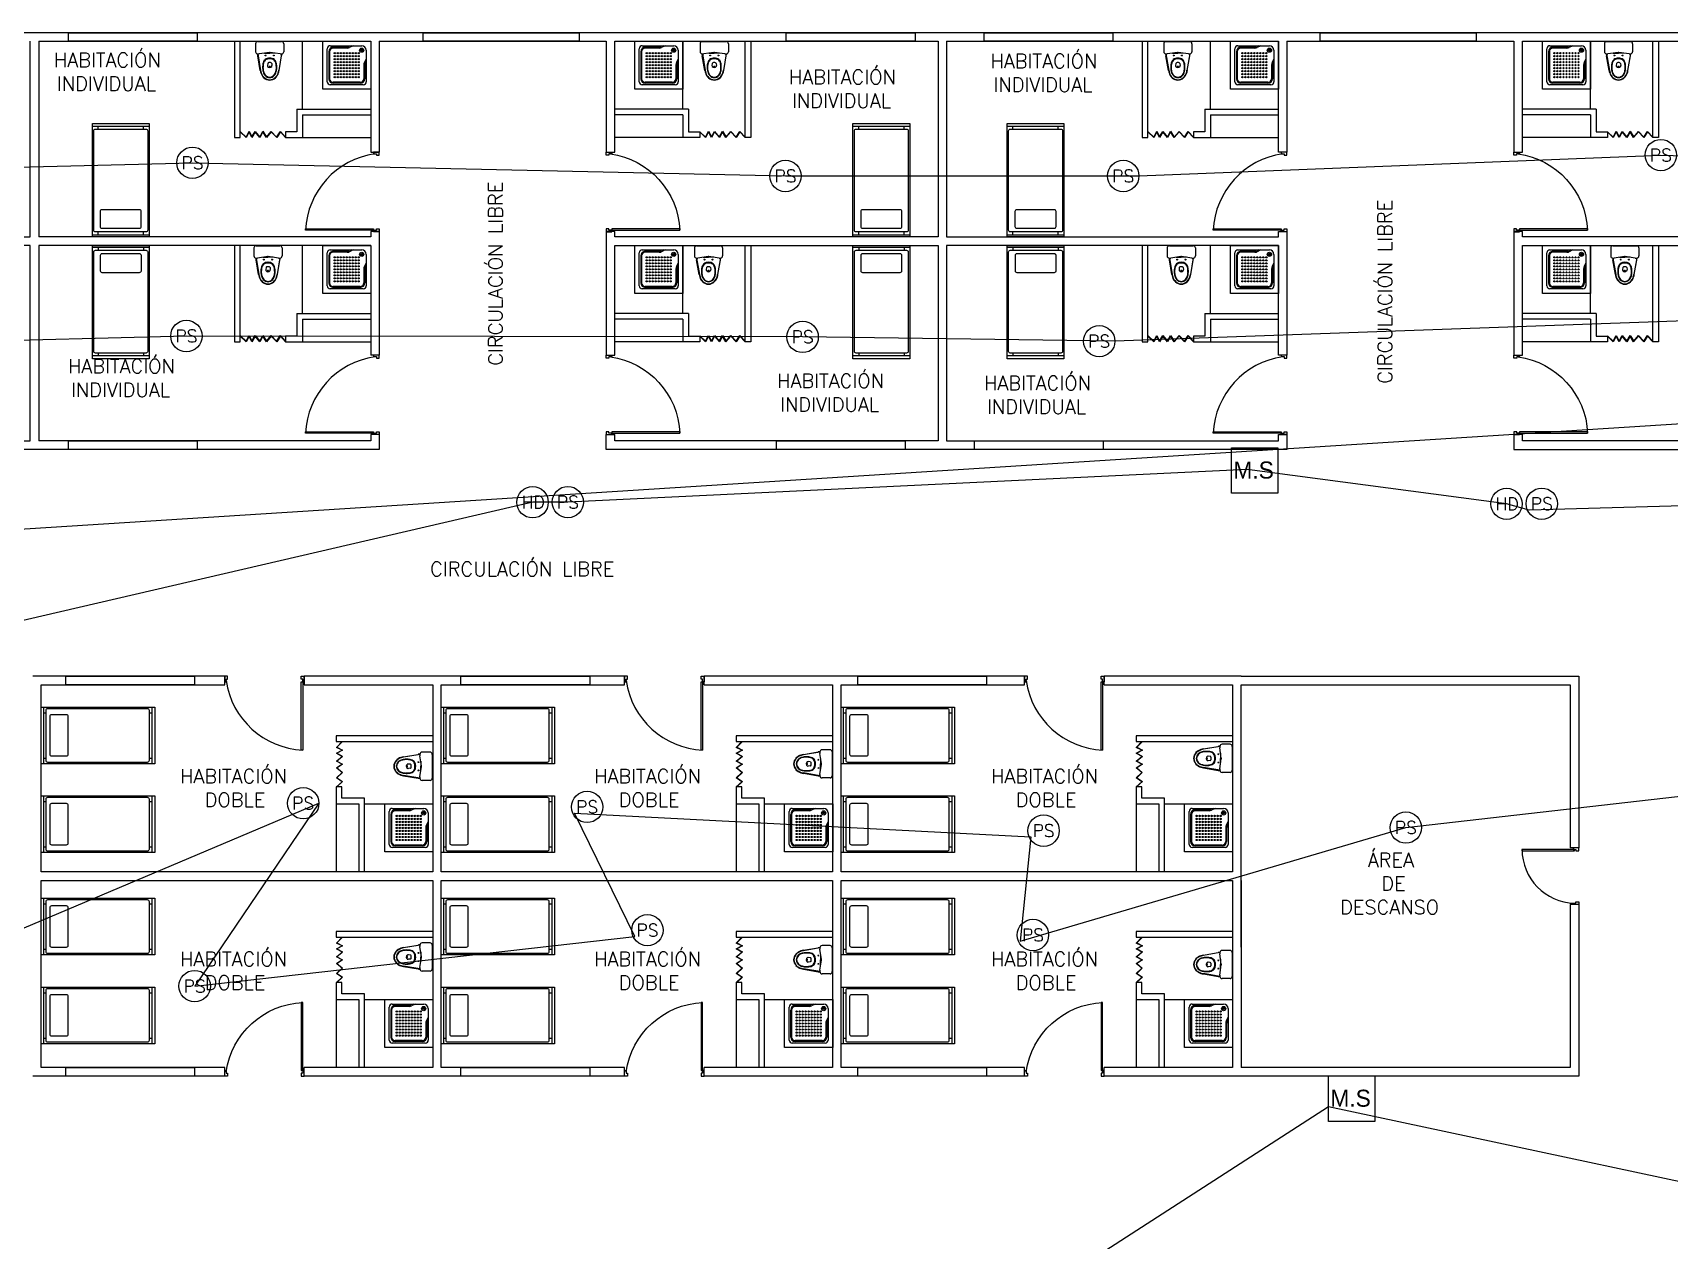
# Model space of a CAD drawing. Header units: metres. Extents: x -24 to 527, y -154 to 95.
# Drawn here: x 5.7 to 34.55, y -72.44 to -51.15 of the extents above; entities that cross this region are included whole.
import ezdxf
from ezdxf.enums import TextEntityAlignment as Align

# ---------------------------------------------------------------- set-up
doc = ezdxf.new("R2010")
doc.units = ezdxf.units.M
doc.header["$MEASUREMENT"] = 0
for name, color, linetype in [('AN-TEXTO', 3, 'Continuous'), ('AR-MOBILIRIO', 1, 'Continuous'), ('AR-MUROS', 6, 'Continuous'), ('AR-PUERTAS', 2, 'Continuous'), ('AR-VENTANAS', 2, 'Continuous'), ('S.H.', 2, 'Continuous')]:
    doc.layers.add(name, color=color, linetype=linetype)
doc.layers.add('EQUIPO', color=1, linetype='Continuous', lineweight=0)
doc.styles.add('ELEC', font='comic.ttf', dxfattribs={"height": 50})
doc.styles.add('REGULAR-2.5', font='romans.shx', dxfattribs={"height": 2.5})
doc.styles.add('ROMANS', font='romans.shx', dxfattribs={"width": 0.75})

# ---------------------------------------------------------------- blocks, each defined once
blk = doc.blocks.new('AR-PUERTA 2')
at = {"layer": 'AR-PUERTAS', "linetype": 'Continuous'}
for points in [[(-1.354, -0.058), (-1.354, -0.008), (-1.329, -0.008), (-1.329, 0.042), (-1.379, 0.042), (-1.379, -0.058)], [(-0.029, -0.008), (-0.029, 0.042), (0.021, 0.042), (0.021, -0.058), (-0.004, -0.058), (-0.004, -0.008)], [(-0.004, -0.058), (-0.004, -1.258), (-0.029, -1.258), (-0.029, -0.058)]]:
    blk.add_lwpolyline(points, close=True, dxfattribs=at)
blk.add_arc((0.061, 0.169), 1.428, 188.1236, 267.3924, dxfattribs=at)
blk = doc.blocks.new('31643339')
at = {"layer": 'AR-MOBILIRIO'}
for p, q in [((0.038, 0.5), (0.038, -0.5)), ((0.038, 0.4), (0.087, 0.4)), ((1.9, 0.4), (1.95, 0.4)), ((1.95, 0.5), (1.95, -0.5)), ((0.038, -0.4), (0.087, -0.4)), ((1.9, -0.4), (1.95, -0.4))]:
    blk.add_line(p, q, dxfattribs=at)
blk.add_lwpolyline([(0, -0.5), (0, 0.5), (2, 0.5), (2, -0.5)], close=True, dxfattribs=at)
for points in [[(1.87, 0.475, -0.414214), (1.9, 0.445), (1.9, -0.445, -0.414214), (1.87, -0.475), (0.117, -0.475, -0.414214), (0.087, -0.445), (0.087, 0.445, -0.414214), (0.117, 0.475)], [(0.15, -0.332, 0.414214), (0.18, -0.362), (0.447, -0.362, 0.414214), (0.477, -0.332), (0.477, 0.333, 0.414214), (0.447, 0.363), (0.18, 0.363, 0.414214), (0.15, 0.333)]]:
    blk.add_lwpolyline(points, format="xyb", close=True, dxfattribs=at)
blk = doc.blocks.new('AR-PUERTA 1')
at = {"layer": 'AR-PUERTAS', "linetype": 'Continuous'}
for points in [[(0.954, 0.033), (0.954, 0.958), (0.929, 0.958), (0.929, 0.033)], [(0.004, 0.058), (0.004, 0.008), (0.029, 0.008), (0.029, -0.042), (-0.021, -0.042), (-0.021, 0.058)], [(0.929, 0.008), (0.929, -0.042), (0.979, -0.042), (0.979, 0.058), (0.954, 0.058), (0.954, 0.008)]]:
    blk.add_lwpolyline(points, close=True, dxfattribs=at)
blk.add_arc((0.954, 0.008), 0.949, 89.9989, 178.4932, dxfattribs=at)
blk = doc.blocks.new('AR-PUERTA ACORDION')
at = {"layer": 'AR-PUERTAS'}
blk.add_lwpolyline([(-0.386, 0.049), (-0.288, -0.046), (-0.235, 0.057), (-0.185, -0.044), (-0.129, 0.054), (-0.046, -0.045), (0.01, 0.056), (0.073, -0.046), (0.158, 0.053), (0.252, -0.046), (0.317, 0.054), (0.41, -0.047), (0.41, -0.054), (0.318, 0.046), (0.253, -0.054), (0.158, 0.046), (0.072, -0.054), (0.01, 0.046), (-0.045, -0.054), (-0.128, 0.046), (-0.185, -0.054), (-0.235, 0.046), (-0.287, -0.054), (-0.39, 0.046)], close=True, dxfattribs=at)
blk = doc.blocks.new('A$C05366594')
at = {"layer": 'AR-MOBILIRIO', "linetype": 'Continuous'}
for p, q in [((0, 0), (0, 0.72)), ((0, 0.72), (0.72, 0.72)), ((0.068, 0.113), (0.068, 0.608)), ((0.09, 0.563), (0.09, 0.158)), ((0.113, 0.653), (0.585, 0.653)), ((0.367, 0.63), (0.158, 0.63)), ((0.428, 0.653), (0.397, 0.637)), ((0.653, 0.585), (0.653, 0.113)), ((0.72, 0.72), (0.72, 0)), ((0.63, 0.367), (0.63, 0.158)), ((0.653, 0.428), (0.637, 0.397)), ((0.72, 0), (0, 0)), ((0.608, 0.068), (0.113, 0.068)), ((0.563, 0.09), (0.158, 0.09))]:
    blk.add_line(p, q, dxfattribs=at)
at = {"layer": 'AR-MOBILIRIO', "color": 250}
for p, q in [((0.104, 0.563), (0.104, 0.158)), ((0.367, 0.617), (0.158, 0.617)), ((0.458, 0.653), (0.403, 0.625)), ((0.617, 0.367), (0.617, 0.158)), ((0.653, 0.458), (0.625, 0.403)), ((0.563, 0.104), (0.158, 0.104))]:
    blk.add_line(p, q, dxfattribs=at)
at = {"layer": 'AR-MOBILIRIO', "linetype": 'Continuous'}
for centre, major_axis, start_param, end_param in [((0.113, 0.608), (0.0318, 0.0318), 0.785398, 2.356194), ((0.158, 0.563), (0.0477, 0.0477), 0.785398, 2.356194), ((0.367, 0.698), (0.0477, 0.0477), 3.926991, 4.390638), ((0.585, 0.585), (0.0477, 0.0477), 5.497787, 7.068583), ((0.698, 0.367), (-0.0477, 0.0477), 0.321751, 0.785398), ((0.113, 0.113), (-0.0318, 0.0318), 0.785398, 2.356194), ((0.158, 0.158), (-0.0477, 0.0477), 0.785398, 2.356194), ((0.158, 0.158), (-0.0477, 0.0477), 0.785398, 2.356194), ((0.563, 0.158), (0.0477, 0.0477), 3.926991, 5.497787), ((0.608, 0.113), (-0.0318, 0.0318), 2.356194, 3.926991)]:
    blk.add_ellipse(centre, major_axis=major_axis, ratio=1, start_param=start_param, end_param=end_param, dxfattribs=at)
at = {"layer": 'AR-MOBILIRIO', "color": 250}
for centre, major_axis, start_param, end_param in [((0.158, 0.563), (-0.0382, 0.0382), -0.785398, 0.785398), ((0.18, 0.54), (-0.00636, 0.00636), -0.785398, 5.497787), ((0.18, 0.495), (-0.00636, 0.00636), -0.785398, 5.497787), ((0.225, 0.54), (0.00636, 0.00636), 0.785398, 7.068583), ((0.225, 0.495), (0.00636, 0.00636), 0.785398, 7.068583), ((0.27, 0.54), (0.00636, 0.00636), 0.785398, 7.068583), ((0.27, 0.495), (0.00636, 0.00636), 0.785398, 7.068583), ((0.315, 0.54), (-0.00636, 0.00636), -0.785398, 5.497787), ((0.315, 0.495), (-0.00636, 0.00636), -0.785398, 5.497787), ((0.36, 0.54), (-0.00636, 0.00636), -0.785398, 5.497787), ((0.36, 0.495), (-0.00636, 0.00636), -0.785398, 5.497787), ((0.367, 0.698), (0.0573, 0.0573), 3.926991, 4.390638), ((0.405, 0.54), (-0.00636, 0.00636), -0.785398, 5.497787), ((0.405, 0.495), (-0.00636, 0.00636), -0.785398, 5.497787), ((0.45, 0.54), (0.00636, 0.00636), 0.785398, 7.068583), ((0.45, 0.495), (0.00636, 0.00636), 0.785398, 7.068583), ((0.495, 0.54), (0.00636, 0.00636), 0.785398, 7.068583), ((0.495, 0.495), (0.00636, 0.00636), 0.785398, 7.068583), ((0.54, 0.54), (-0.00636, 0.00636), -0.785398, 5.497787), ((0.54, 0.495), (-0.00636, 0.00636), -0.785398, 5.497787), ((0.585, 0.585), (0.0223, 0.0223), 0.785398, 7.068583), ((0.585, 0.585), (-0.00955, 0.00955), -0.785398, 5.497787), ((0.576, 0.585), (0.00286, 0.00286), 0.785398, 7.068583), ((0.581, 0.592), (0.00286, 0.00286), 0.785398, 7.068583), ((0.581, 0.578), (0.00286, 0.00286), 0.785398, 7.068583), ((0.589, 0.592), (0.00286, 0.00286), 0.785398, 7.068583), ((0.589, 0.578), (0.00286, 0.00286), 0.785398, 7.068583), ((0.594, 0.585), (0.00286, 0.00286), 0.785398, 7.068583), ((0.18, 0.45), (-0.00636, 0.00636), -0.785398, 5.497787), ((0.18, 0.405), (-0.00636, 0.00636), -0.785398, 5.497787), ((0.18, 0.36), (-0.00636, 0.00636), -0.785398, 5.497787), ((0.18, 0.315), (-0.00636, 0.00636), -0.785398, 5.497787), ((0.18, 0.27), (-0.00636, 0.00636), -0.785398, 5.497787), ((0.225, 0.45), (0.00636, 0.00636), 0.785398, 7.068583), ((0.225, 0.405), (0.00636, 0.00636), 0.785398, 7.068583), ((0.225, 0.36), (0.00636, 0.00636), 0.785398, 7.068583), ((0.225, 0.315), (0.00636, 0.00636), 0.785398, 7.068583), ((0.225, 0.27), (0.00636, 0.00636), 0.785398, 7.068583), ((0.27, 0.45), (0.00636, 0.00636), 0.785398, 7.068583), ((0.27, 0.405), (0.00636, 0.00636), 0.785398, 7.068583), ((0.27, 0.36), (0.00636, 0.00636), 0.785398, 7.068583), ((0.27, 0.315), (0.00636, 0.00636), 0.785398, 7.068583), ((0.27, 0.27), (0.00636, 0.00636), 0.785398, 7.068583), ((0.315, 0.45), (-0.00636, 0.00636), -0.785398, 5.497787), ((0.315, 0.36), (-0.00636, 0.00636), -0.785398, 5.497787), ((0.315, 0.315), (-0.00636, 0.00636), -0.785398, 5.497787), ((0.315, 0.27), (-0.00636, 0.00636), -0.785398, 5.497787), ((0.315, 0.405), (-0.00636, 0.00636), -0.785398, 5.497787), ((0.36, 0.45), (-0.00636, 0.00636), -0.785398, 5.497787), ((0.36, 0.405), (-0.00636, 0.00636), -0.785398, 5.497787), ((0.36, 0.36), (-0.00636, 0.00636), -0.785398, 5.497787), ((0.36, 0.315), (-0.00636, 0.00636), -0.785398, 5.497787), ((0.36, 0.27), (-0.00636, 0.00636), -0.785398, 5.497787), ((0.405, 0.45), (-0.00636, 0.00636), -0.785398, 5.497787), ((0.405, 0.405), (-0.00636, 0.00636), -0.785398, 5.497787), ((0.405, 0.36), (-0.00636, 0.00636), -0.785398, 5.497787), ((0.405, 0.315), (-0.00636, 0.00636), -0.785398, 5.497787), ((0.405, 0.27), (-0.00636, 0.00636), -0.785398, 5.497787), ((0.45, 0.45), (0.00636, 0.00636), 0.785398, 7.068583), ((0.45, 0.405), (0.00636, 0.00636), 0.785398, 7.068583), ((0.45, 0.36), (0.00636, 0.00636), 0.785398, 7.068583), ((0.45, 0.315), (0.00636, 0.00636), 0.785398, 7.068583), ((0.45, 0.27), (0.00636, 0.00636), 0.785398, 7.068583), ((0.495, 0.45), (0.00636, 0.00636), 0.785398, 7.068583), ((0.495, 0.405), (0.00636, 0.00636), 0.785398, 7.068583), ((0.495, 0.36), (0.00636, 0.00636), 0.785398, 7.068583), ((0.495, 0.315), (0.00636, 0.00636), 0.785398, 7.068583), ((0.495, 0.27), (0.00636, 0.00636), 0.785398, 7.068583), ((0.54, 0.45), (-0.00636, 0.00636), -0.785398, 5.497787), ((0.54, 0.36), (-0.00636, 0.00636), -0.785398, 5.497787), ((0.54, 0.315), (-0.00636, 0.00636), -0.785398, 5.497787), ((0.54, 0.27), (-0.00636, 0.00636), -0.785398, 5.497787), ((0.54, 0.405), (-0.00636, 0.00636), -0.785398, 5.497787), ((0.698, 0.367), (-0.0573, 0.0573), 0.321751, 0.785398), ((0.158, 0.158), (-0.0382, 0.0382), 0.785398, 2.356194), ((0.158, 0.158), (0.0382, 0.0382), 2.356194, 3.926991), ((0.18, 0.225), (-0.00636, 0.00636), -0.785398, 5.497787), ((0.18, 0.18), (-0.00636, 0.00636), -0.785398, 5.497787), ((0.225, 0.225), (0.00636, 0.00636), 0.785398, 7.068583), ((0.225, 0.18), (0.00636, 0.00636), 0.785398, 7.068583), ((0.27, 0.225), (0.00636, 0.00636), 0.785398, 7.068583), ((0.27, 0.18), (0.00636, 0.00636), 0.785398, 7.068583), ((0.315, 0.225), (-0.00636, 0.00636), -0.785398, 5.497787), ((0.315, 0.18), (-0.00636, 0.00636), -0.785398, 5.497787), ((0.36, 0.225), (-0.00636, 0.00636), -0.785398, 5.497787), ((0.36, 0.18), (-0.00636, 0.00636), -0.785398, 5.497787), ((0.405, 0.225), (-0.00636, 0.00636), -0.785398, 5.497787), ((0.405, 0.18), (-0.00636, 0.00636), -0.785398, 5.497787), ((0.45, 0.225), (0.00636, 0.00636), 0.785398, 7.068583), ((0.45, 0.18), (0.00636, 0.00636), 0.785398, 7.068583), ((0.495, 0.225), (0.00636, 0.00636), 0.785398, 7.068583), ((0.495, 0.18), (0.00636, 0.00636), 0.785398, 7.068583), ((0.54, 0.225), (-0.00636, 0.00636), -0.785398, 5.497787), ((0.54, 0.18), (-0.00636, 0.00636), -0.785398, 5.497787), ((0.563, 0.158), (0.0382, 0.0382), 3.926991, 5.497787)]:
    blk.add_ellipse(centre, major_axis=major_axis, ratio=1, start_param=start_param, end_param=end_param, dxfattribs=at)
blk = doc.blocks.new('1p-toppiece')
at = {"layer": 'AR-MOBILIRIO'}
for p, q in [((-0.532, 0.174), (-0.265, 0.22)), ((-0.232, 0.219), (-0.531, 0.169)), ((-0.485, 0.003), (-0.485, 0.003)), ((-0.485, 0.003), (-0.485, 0.003)), ((-0.485, 0.003), (-0.485, 0.003)), ((-0.485, 0.003), (-0.485, 0.003)), ((-0.485, 0.003), (-0.485, 0.003)), ((-0.485, 0.003), (-0.485, 0.003)), ((-0.485, 0.003), (-0.485, 0.003)), ((-0.485, 0.003), (-0.485, 0.003)), ((-0.406, 0.039), (-0.443, 0.044)), ((-0.232, 0.22), (-0.232, 0.195)), ((-0.205, 0.008), (-0.232, 0.195)), ((-0.218, 0.098), (-0.218, 0.003)), ((-0.218, -0.093), (-0.218, 0.003)), ((-0.047, 0.26), (-0.192, 0.26)), ((-0.007, 0.22), (-0.007, -0.214)), ((-0.532, -0.169), (-0.265, -0.215)), ((-0.232, -0.214), (-0.531, -0.163)), ((-0.406, -0.034), (-0.443, -0.039)), ((-0.232, -0.189), (-0.205, -0.003)), ((-0.232, -0.189), (-0.232, -0.214)), ((-0.047, -0.254), (-0.192, -0.254))]:
    blk.add_line(p, q, dxfattribs=at)
blk.add_lwpolyline([(-0.467, -0.009, 0.139005), (-0.464, -0.009, 0.107089), (-0.461, -0.006, 0.080212), (-0.46, -0.002, 0.06796), (-0.459, 0.003, 0.06796), (-0.46, 0.007, 0.080212), (-0.461, 0.011, 0.107089), (-0.464, 0.014, 0.139005), (-0.467, 0.015, 0.139005), (-0.47, 0.014, 0.107089), (-0.473, 0.011, 0.080212), (-0.474, 0.007, 0.06796), (-0.475, 0.003, 0.06796), (-0.474, -0.002, 0.080212), (-0.473, -0.006, 0.107089), (-0.47, -0.009, 0.139005)], format="xyb", close=True, dxfattribs=at)
for centre in [(-0.26, 0.078), (-0.26, -0.072)]:
    blk.add_circle(centre, 0.008, dxfattribs=at)
for centre, radius, start, end in [((-0.545, -0.004), 0.165, 137.5273, 177.8064), ((-0.545, 0.009), 0.165, 182.1936, 222.4727), ((-0.545, -0.004), 0.159, 137.1746, 177.7477), ((-0.545, 0.009), 0.159, 182.2523, 222.8254), ((-0.518, -0.034), 0.206, 106.927, 136.493), ((-0.541, -0.003), 0.122, 134.1142, 177.24), ((-0.541, 0.008), 0.122, 182.76, 225.8858), ((-0.518, -0.034), 0.2, 106.5054, 136.1127), ((-0.541, -0.003), 0.115, 133.4423, 177.1285), ((-0.541, 0.008), 0.115, 182.8715, 226.5577), ((-0.519, -0.031), 0.157, 102.7254, 132.8308), ((-0.52, -0.03), 0.15, 101.8667, 132.1155), ((-0.482, -0.117), 0.296, 99.7929, 108.8085), ((-0.482, -0.12), 0.292, 99.5848, 108.4322), ((-0.482, -0.148), 0.279, 90.6669, 104.9929), ((-0.482, -0.156), 0.281, 90.6819, 104.1933), ((-0.474, -0.297), 0.428, 81.7587, 91.4179), ((-0.488, -0.362), 0.487, 81.705, 89.6761), ((-0.434, 0.003), 0.0456, 126.1832, 180), ((-0.434, 0.003), 0.0456, 180, 233.8168), ((-0.447, 0.019), 0.025, 82.2348, 126.1832), ((-0.434, -0.002), 0.123, 44.007, 82.2929), ((-0.431, -0.004), 0.132, 44.3018, 82.295), ((-0.408, 0.024), 0.015, 13.7696, 82.2348), ((-0.495, 0.003), 0.105, 0, 13.7696), ((-0.495, 0.003), 0.105, 346.2304, 0), ((-0.46, 0.006), 0.138, 358.6352, 34.0042), ((-0.46, -0.001), 0.138, 325.9958, 1.3648), ((-0.441, 0.008), 0.132, 357.4666, 37.446), ((-0.441, -0.003), 0.132, 322.554, 2.5334), ((-0.24, 0.073), 0.15, 87.0389, 99.7929), ((-0.192, 0.22), 0.04, 90, 180), ((-0.244, 0.003), 0.04, 351.6776, 8.3142), ((-0.047, 0.22), 0.04, 0, 90), ((-0.518, 0.039), 0.206, 223.507, 253.073), ((-0.518, 0.039), 0.2, 223.8873, 253.4946), ((-0.519, 0.036), 0.157, 227.1692, 257.2746), ((-0.52, 0.036), 0.15, 227.8845, 258.1333), ((-0.482, 0.122), 0.296, 251.1915, 260.2071), ((-0.482, 0.125), 0.292, 251.5678, 260.4152), ((-0.482, 0.153), 0.279, 255.0071, 269.3331), ((-0.482, 0.161), 0.281, 255.8067, 269.3181), ((-0.488, 0.368), 0.487, 270.3239, 278.295), ((-0.474, 0.302), 0.428, 268.5821, 278.2413), ((-0.447, -0.014), 0.025, 233.8168, 277.7652), ((-0.434, 0.007), 0.123, 277.7071, 315.993), ((-0.431, 0.009), 0.132, 277.705, 315.6982), ((-0.408, -0.019), 0.015, 277.7652, 346.2304), ((-0.24, -0.067), 0.15, 260.2071, 272.966), ((-0.192, -0.214), 0.04, 180, 270), ((-0.047, -0.214), 0.04, 270, 360)]:
    blk.add_arc(centre, radius, start, end, dxfattribs=at)
blk = doc.blocks.new('PS SENSOR')
at = {"ltscale": 8}
blk.add_circle((0, 0), 20.4, dxfattribs=at)
at = {"ltscale": 8, "style": 'ROMANS'}
blk.add_text('PS', height=16.34, dxfattribs=at).set_placement((0, 0), align=Align.MIDDLE)
blk = doc.blocks.new('HD SENSOR')
at = {"ltscale": 8}
blk.add_circle((-0.7, 0), 20.7, dxfattribs=at)
at = {"ltscale": 8, "style": 'ROMANS'}
blk.add_text('HD', height=16.59, dxfattribs=at).set_placement((0, 0), align=Align.MIDDLE)
blk = doc.blocks.new('MANUAL CALL POINT')
at = {"ltscale": 8}
for p, q in [((0, 18.71), (19.12, 18.71)), ((0, 0), (0, 18.71)), ((19.12, 18.71), (19.12, 0)), ((19.12, 0), (0, 0))]:
    blk.add_line(p, q, dxfattribs=at)
at = {"ltscale": 8, "style": 'ELEC'}
blk.add_text('M.S', height=7, dxfattribs=at).set_placement((0.8, 6.05))

msp = doc.modelspace()

# ---------------------------------------------------------------- linework, layer by layer
at = {"layer": 'AR-MUROS'}
for p, q in [((10.358, -52.495), (11.658, -52.495)), ((17.258, -52.495), (15.958, -52.495)), ((26.358, -52.495), (27.658, -52.495)), ((33.258, -52.495), (31.958, -52.495)), ((10.458, -52.595), (11.658, -52.595)), ((17.158, -52.595), (15.958, -52.595)), ((26.458, -52.595), (27.658, -52.595)), ((33.158, -52.595), (31.958, -52.595)), ((10.358, -52.895), (10.158, -52.895)), ((10.158, -52.895), (10.158, -52.995)), ((10.158, -52.995), (10.458, -52.995)), ((10.458, -52.995), (11.658, -52.995)), ((17.158, -52.995), (15.958, -52.995)), ((17.458, -52.995), (17.158, -52.995)), ((17.258, -52.895), (17.458, -52.895)), ((17.458, -52.895), (17.458, -52.995)), ((26.358, -52.895), (26.158, -52.895)), ((26.158, -52.895), (26.158, -52.995)), ((26.158, -52.995), (26.458, -52.995)), ((26.458, -52.995), (27.658, -52.995)), ((33.158, -52.995), (31.958, -52.995)), ((33.458, -52.995), (33.158, -52.995)), ((33.258, -52.895), (33.458, -52.895)), ((33.458, -52.895), (33.458, -52.995)), ((11.658, -53.253), (11.808, -53.253)), ((11.808, -54.653), (11.658, -54.653)), ((10.358, -56.095), (11.658, -56.095)), ((10.458, -56.195), (11.658, -56.195)), ((17.258, -56.095), (15.958, -56.095)), ((17.158, -56.195), (15.958, -56.195)), ((26.358, -56.095), (27.658, -56.095)), ((26.458, -56.195), (27.658, -56.195)), ((33.258, -56.095), (31.958, -56.095)), ((33.158, -56.195), (31.958, -56.195)), ((10.358, -56.495), (10.158, -56.495)), ((10.158, -56.495), (10.158, -56.595)), ((17.258, -56.495), (17.458, -56.495)), ((17.458, -56.495), (17.458, -56.595)), ((26.358, -56.495), (26.158, -56.495)), ((26.158, -56.495), (26.158, -56.595)), ((33.258, -56.495), (33.458, -56.495)), ((33.458, -56.495), (33.458, -56.595)), ((10.158, -56.595), (10.458, -56.595)), ((10.458, -56.595), (11.658, -56.595)), ((17.158, -56.595), (15.958, -56.595)), ((17.458, -56.595), (17.158, -56.595)), ((26.158, -56.595), (26.458, -56.595)), ((26.458, -56.595), (27.658, -56.595)), ((33.158, -56.595), (31.958, -56.595)), ((33.458, -56.595), (33.158, -56.595)), ((11.808, -56.833), (11.658, -56.833)), ((11.808, -58.233), (11.658, -58.233)), ((9.084, -62.645), (9.084, -62.495)), ((10.484, -62.645), (10.484, -62.495)), ((16.134, -62.645), (16.134, -62.495)), ((17.534, -62.645), (17.534, -62.495)), ((23.184, -62.645), (23.184, -62.495)), ((24.584, -62.645), (24.584, -62.495)), ((11.051, -64.745), (11.051, -65.945)), ((18.101, -64.745), (18.101, -65.945)), ((25.151, -64.745), (25.151, -65.945)), ((11.051, -68.195), (11.051, -69.395)), ((18.101, -68.195), (18.101, -69.395)), ((25.151, -68.195), (25.151, -69.395)), ((9.084, -69.545), (9.084, -69.395)), ((10.484, -69.545), (10.484, -69.395)), ((16.134, -69.545), (16.134, -69.395)), ((17.534, -69.545), (17.534, -69.395)), ((23.184, -69.545), (23.184, -69.395)), ((24.584, -69.545), (24.584, -69.395))]:
    msp.add_line(p, q, dxfattribs=at)
for points in [[(83.598, -90.776), (83.598, -51.145), (-10.342, -51.145), (-10.342, -55.456)], [(5.808, -58.495), (-0.192, -58.495), (-0.192, -58.233), (-0.042, -58.233), (-0.042, -58.345), (5.658, -58.345), (5.658, -54.895), (-0.042, -54.895), (-0.042, -56.833), (-0.192, -56.833), (-0.192, -54.895), (-0.192, -54.653), (-0.042, -54.653), (-0.042, -54.745), (5.658, -54.745), (5.658, -51.295)], [(5.808, -51.295), (11.658, -51.295)], [(5.808, -51.295), (11.658, -51.295)], [(5.808, -51.295), (5.808, -54.745)], [(9.258, -51.295), (9.258, -52.995), (9.358, -52.995), (9.358, -51.295)], [(10.458, -52.495), (10.458, -51.295)], [(11.658, -51.295), (11.658, -53.253)], [(11.808, -51.295), (15.808, -51.295)], [(11.808, -51.295), (15.808, -51.295)], [(11.808, -51.295), (11.808, -53.253)], [(21.808, -51.295), (21.808, -54.745), (27.658, -54.745), (27.658, -54.653), (27.808, -54.653), (27.808, -54.895), (27.808, -56.833), (27.658, -56.833), (27.658, -54.895), (21.808, -54.895), (21.808, -58.345), (27.658, -58.345), (27.658, -58.233), (27.808, -58.233), (27.808, -58.495), (21.808, -58.495), (15.808, -58.495), (15.808, -58.233), (15.958, -58.233)], [(21.658, -51.295), (21.658, -54.745), (15.958, -54.745), (15.958, -54.653), (15.808, -54.653), (15.808, -56.833), (15.958, -56.833), (15.958, -54.895), (21.658, -54.895), (21.658, -58.345), (15.958, -58.345), (15.958, -58.233)], [(15.808, -51.295), (15.808, -53.253), (15.958, -53.253), (15.958, -51.295)], [(15.958, -51.295), (21.658, -51.295)], [(15.958, -51.295), (21.658, -51.295)], [(17.158, -52.495), (17.158, -51.295)], [(18.358, -51.295), (18.358, -52.995), (18.258, -52.995), (18.258, -51.295)], [(21.808, -51.295), (27.658, -51.295)], [(21.808, -51.295), (27.658, -51.295)], [(25.258, -51.295), (25.258, -52.995), (25.358, -52.995), (25.358, -51.295)], [(26.458, -52.495), (26.458, -51.295)], [(27.808, -51.295), (27.808, -53.253), (27.658, -53.253), (27.658, -51.295)], [(27.808, -51.295), (31.808, -51.295)], [(27.808, -51.295), (31.808, -51.295)], [(31.808, -51.295), (31.808, -53.253), (31.958, -53.253), (31.958, -51.295)], [(31.958, -51.295), (37.658, -51.295)], [(31.958, -51.295), (37.658, -51.295)], [(33.158, -52.495), (33.158, -51.295)], [(34.358, -51.295), (34.358, -52.995), (34.258, -52.995), (34.258, -51.295)], [(10.358, -52.495), (10.358, -52.895)], [(17.258, -52.495), (17.258, -52.895)], [(26.358, -52.495), (26.358, -52.895)], [(33.258, -52.495), (33.258, -52.895)], [(10.458, -52.595), (10.458, -52.995)], [(17.158, -52.595), (17.158, -52.995)], [(26.458, -52.595), (26.458, -52.995)], [(33.158, -52.595), (33.158, -52.995)], [(11.658, -54.653), (11.658, -54.745), (5.808, -54.745)], [(11.808, -54.653), (11.808, -54.895)], [(37.658, -54.745), (31.958, -54.745), (31.958, -54.653), (31.808, -54.653), (31.808, -56.833), (31.958, -56.833), (31.958, -54.895), (37.658, -54.895)], [(5.808, -54.895), (5.808, -58.345)], [(11.658, -54.895), (5.808, -54.895)], [(9.258, -54.895), (9.258, -56.595), (9.358, -56.595), (9.358, -54.895)], [(10.458, -56.095), (10.458, -54.895)], [(11.658, -54.895), (11.658, -56.833)], [(11.808, -54.895), (11.808, -56.833)], [(17.158, -56.095), (17.158, -54.895)], [(18.358, -54.895), (18.358, -56.595), (18.258, -56.595), (18.258, -54.895)], [(25.258, -54.895), (25.258, -56.595), (25.358, -56.595), (25.358, -54.895)], [(26.458, -56.095), (26.458, -54.895)], [(33.158, -56.095), (33.158, -54.895)], [(34.358, -54.895), (34.358, -56.595), (34.258, -56.595), (34.258, -54.895)], [(10.358, -56.095), (10.358, -56.495)], [(10.458, -56.195), (10.458, -56.595)], [(17.158, -56.195), (17.158, -56.595)], [(17.258, -56.095), (17.258, -56.495)], [(26.358, -56.095), (26.358, -56.495)], [(26.458, -56.195), (26.458, -56.595)], [(33.158, -56.195), (33.158, -56.595)], [(33.258, -56.095), (33.258, -56.495)], [(11.658, -58.233), (11.658, -58.345), (5.808, -58.345)], [(11.808, -58.233), (11.808, -58.495), (5.808, -58.495)], [(37.658, -58.345), (31.958, -58.345), (31.958, -58.233), (31.808, -58.233), (31.808, -58.495), (37.808, -58.495)], [(16.134, -62.495), (10.484, -62.495), (10.484, -62.645), (12.75, -62.645), (12.75, -65.945), (5.85, -65.945), (5.85, -62.645), (9.084, -62.645), (9.084, -62.495), (5.7, -62.495)], [(23.184, -62.495), (17.534, -62.495)], [(27, -62.495), (24.584, -62.495)], [(27, -62.495), (32.951, -62.495), (32.951, -65.52)], [(17.534, -62.645), (19.8, -62.645), (19.8, -65.945), (12.9, -65.945), (12.9, -62.645), (16.134, -62.645)], [(24.584, -62.645), (26.85, -62.645), (26.85, -65.945), (19.95, -65.945), (19.95, -62.645), (23.184, -62.645)], [(27, -67.269), (27, -62.645)], [(27, -62.645), (32.801, -62.645), (32.801, -65.52)], [(12.75, -63.545), (11.051, -63.545), (11.051, -63.645), (12.75, -63.645)], [(19.8, -63.545), (18.101, -63.545), (18.101, -63.645), (19.8, -63.645)], [(26.85, -63.545), (25.151, -63.545), (25.151, -63.645), (26.85, -63.645)], [(11.55, -65.945), (11.55, -64.645), (11.151, -64.645), (11.151, -64.445), (11.051, -64.445), (11.051, -64.745), (11.45, -64.745), (11.45, -65.945)], [(18.6, -65.945), (18.6, -64.645), (18.201, -64.645), (18.201, -64.445), (18.101, -64.445), (18.101, -64.745), (18.5, -64.745), (18.5, -65.945)], [(25.65, -65.945), (25.65, -64.645), (25.251, -64.645), (25.251, -64.445), (25.151, -64.445), (25.151, -64.745), (25.55, -64.745), (25.55, -65.945)], [(11.55, -64.745), (12.75, -64.745)], [(18.6, -64.745), (19.8, -64.745)], [(25.65, -64.745), (26.85, -64.745)], [(32.951, -65.52), (32.801, -65.52)], [(9.084, -69.395), (5.85, -69.395), (5.85, -66.095), (12.75, -66.095), (12.75, -69.395), (10.484, -69.395)], [(12.9, -66.095), (12.9, -66.095), (12.9, -66.095)], [(12.9, -66.095), (19.8, -66.095), (19.8, -69.395), (17.534, -69.395)], [(16.134, -69.395), (12.9, -69.395), (12.9, -66.095)], [(19.95, -66.095), (19.95, -66.095), (19.95, -66.095)], [(19.95, -66.095), (26.85, -66.095), (26.85, -69.395), (24.584, -69.395)], [(23.184, -69.395), (19.95, -69.395), (19.95, -66.095)], [(27, -66.095), (27, -69.395)], [(32.951, -66.52), (32.951, -69.545), (27, -69.545)], [(32.801, -66.52), (32.801, -69.395), (27, -69.395)], [(32.951, -66.52), (32.801, -66.52)], [(12.75, -66.995), (11.051, -66.995), (11.051, -67.095), (12.75, -67.095)], [(19.8, -66.995), (18.101, -66.995), (18.101, -67.095), (19.8, -67.095)], [(26.85, -66.995), (25.151, -66.995), (25.151, -67.095), (26.85, -67.095)], [(11.55, -69.395), (11.55, -68.095), (11.151, -68.095), (11.151, -67.895), (11.051, -67.895), (11.051, -68.195), (11.45, -68.195), (11.45, -69.395)], [(18.6, -69.395), (18.6, -68.095), (18.201, -68.095), (18.201, -67.895), (18.101, -67.895), (18.101, -68.195), (18.5, -68.195), (18.5, -69.395)], [(25.65, -69.395), (25.65, -68.095), (25.251, -68.095), (25.251, -67.895), (25.151, -67.895), (25.151, -68.195), (25.55, -68.195), (25.55, -69.395)], [(11.55, -68.195), (12.75, -68.195)], [(18.6, -68.195), (19.8, -68.195)], [(25.65, -68.195), (26.85, -68.195)], [(9.084, -69.545), (5.7, -69.545)], [(12.9, -69.545), (12.9, -69.545), (10.484, -69.545)], [(16.134, -69.545), (12.75, -69.545)], [(19.95, -69.545), (19.95, -69.545), (17.534, -69.545)], [(23.184, -69.545), (19.8, -69.545)], [(27, -69.545), (24.584, -69.545)]]:
    msp.add_lwpolyline(points, dxfattribs=at)
at = {"layer": 'AR-PUERTAS'}
for points in [[(-7.554, -52.914), (3.024, -53.576), (8.516, -53.439), (18.969, -53.672), (25.199, -53.672), (34.399, -53.303), (40.472, -53.471)], [(34.831, -56.229), (24.776, -56.585), (19.271, -56.51), (8.409, -56.494), (2.879, -56.635), (-8.299, -61.156), (-8.217, -64.796), (-7.519, -67.644), (1.763, -65.15), (1.101, -67.498), (3.405, -67.838), (10.745, -64.733), (8.555, -67.958), (16.315, -67.082), (15.252, -64.909), (23.296, -65.328), (23.108, -67.168), (29.904, -65.163), (40.713, -63.927)], [(49.185, -59.085), (32.078, -59.563), (31.679, -59.454), (27.105, -58.849), (15.133, -59.423), (14.513, -59.426), (2.387, -62.239), (0.186, -62.077), (-0.789, -60.576), (-1.561, -60.345), (49.56, -57.097)], [(38.183, -72.147), (28.538, -70.086), (22.957, -73.688), (22.113, -73.801), (4.443, -73.303), (3.599, -73.416), (4.359, -75.614), (2.489, -75.528), (-7.573, -71.034), (-7.351, -74.451), (-7.71, -78.101), (-7.47, -81.391), (1.925, -78.706), (1.634, -82.362), (-7.619, -84.768), (5.859, -78.345), (34.845, -85.136)]]:
    msp.add_lwpolyline(points, dxfattribs=at)
at = {"layer": 'AR-VENTANAS'}
for points in [[(6.331, -51.145), (8.601, -51.145), (8.601, -51.295), (6.331, -51.295)], [(12.58, -51.145), (15.333, -51.145), (15.333, -51.295), (12.58, -51.295)], [(18.982, -51.145), (21.252, -51.145), (21.252, -51.295), (18.982, -51.295)], [(22.471, -51.145), (24.741, -51.145), (24.741, -51.295), (22.471, -51.295)], [(28.393, -51.145), (31.146, -51.145), (31.146, -51.295), (28.393, -51.295)], [(6.331, -58.345), (8.601, -58.345), (8.601, -58.495), (6.331, -58.495)], [(18.811, -58.345), (21.081, -58.345), (21.081, -58.495), (18.811, -58.495)], [(22.299, -58.345), (24.569, -58.345), (24.569, -58.495), (22.299, -58.495)], [(6.283, -62.495), (8.553, -62.495), (8.553, -62.645), (6.283, -62.645)], [(13.248, -62.495), (15.518, -62.495), (15.518, -62.645), (13.248, -62.645)], [(20.245, -62.495), (22.515, -62.495), (22.515, -62.645), (20.245, -62.645)], [(6.283, -69.395), (8.553, -69.395), (8.553, -69.545), (6.283, -69.545)], [(13.248, -69.395), (15.518, -69.395), (15.518, -69.545), (13.248, -69.545)], [(20.245, -69.395), (22.515, -69.395), (22.515, -69.545), (20.245, -69.545)]]:
    msp.add_lwpolyline(points, close=True, dxfattribs=at)

# ---------------------------------------------------------------- block references
at = {"layer": 'AR-MOBILIRIO', "xscale": 1.176120000000083, "yscale": 1.176120000000083, "zscale": 1.176120000000083}
for p in [(10.811, -52.142), (16.311, -52.142), (26.811, -52.142), (32.311, -52.142), (10.811, -55.742), (16.311, -55.742), (26.811, -55.742), (32.311, -55.742), (11.904, -65.592), (18.954, -65.592), (26.004, -65.592), (11.904, -69.042), (18.954, -69.042), (26.004, -69.042)]:
    msp.add_blockref('A$C05366594', p, dxfattribs=at)
at = {"layer": 'AR-MOBILIRIO'}
for p in [(5.85, -63.537), (12.9, -63.537), (19.95, -63.537), (5.85, -65.103), (12.9, -65.103), (19.95, -65.103), (5.85, -66.908), (12.9, -66.908), (19.95, -66.908), (5.85, -68.474), (12.9, -68.474), (19.95, -68.474)]:
    msp.add_blockref('31643339', p, dxfattribs=at)
at = {"layer": 'AR-MUROS'}
for name, p, rotation in [('AR-PUERTA 2', (11.766, -54.633), 270), ('AR-PUERTA 2', (27.766, -54.633), 270), ('AR-PUERTA 2', (11.766, -58.212), 270), ('AR-PUERTA 2', (27.766, -58.212), 270), ('AR-PUERTA 1', (32.909, -66.5), 89.99999999999999)]:
    msp.add_blockref(name, p, dxfattribs=dict(at, rotation=rotation))
at = {"layer": 'AR-MUROS', "xscale": -1}
for p, rotation in [((15.85, -54.633), 90), ((31.849, -54.633), 90), ((15.85, -58.212), 90), ((31.85, -58.212), 90), ((10.463, -69.504), 180), ((17.513, -69.504), 180), ((24.563, -69.504), 180)]:
    msp.add_blockref('AR-PUERTA 2', p, dxfattribs=dict(at, rotation=rotation))
at = {"layer": 'AR-MUROS'}
for p in [(10.463, -62.537), (17.513, -62.537), (24.563, -62.537)]:
    msp.add_blockref('AR-PUERTA 2', p, dxfattribs=at)
at = {"layer": 'AR-VENTANAS'}
for p in [(9.748, -52.94), (17.848, -52.94), (25.748, -52.94), (33.847, -52.94), (9.748, -56.54), (17.848, -56.54), (25.748, -56.54), (33.847, -56.54)]:
    msp.add_blockref('AR-PUERTA ACORDION', p, dxfattribs=at)
for name, p, xscale, yscale, zscale in [('PS SENSOR', (34.399, -53.303), 0.01356668989315578, 0.01356668989315578, 0.01356668989315578), ('PS SENSOR', (8.516, -53.439), 0.01356668989315578, 0.01356668989315578, 0.01356668989315578), ('PS SENSOR', (18.969, -53.672), 0.01356668989315578, 0.01356668989315578, 0.01356668989315578), ('PS SENSOR', (24.922, -53.672), 0.01356668989315578, 0.01356668989315578, 0.01356668989315578), ('PS SENSOR', (8.409, -56.494), 0.01356668989315578, 0.01356668989315578, 0.01356668989315578), ('PS SENSOR', (19.271, -56.51), 0.01356668989315578, 0.01356668989315578, 0.01356668989315578), ('PS SENSOR', (24.499, -56.585), 0.01356668989315578, 0.01356668989315578, 0.01356668989315578), ('MANUAL CALL POINT', (26.829, -59.267), 0.04291840012019615, 0.04291840012019615, 0.04291840012019615), ('HD SENSOR', (14.521, -59.426), 0.01336319243885987, 0.01336319243885987, 0.01336319243885987), ('PS SENSOR', (15.133, -59.423), 0.01356668989315578, 0.01356668989315578, 0.01356668989315578), ('HD SENSOR', (31.688, -59.454), 0.01336319243885987, 0.01336319243885987, 0.01336319243885987), ('PS SENSOR', (32.3, -59.452), 0.01356668989315578, 0.01356668989315578, 0.01356668989315578), ('PS SENSOR', (10.468, -64.733), 0.01356668989315578, 0.01356668989315578, 0.01356668989315578), ('PS SENSOR', (15.473, -64.798), 0.01356668989315578, 0.01356668989315578, 0.01356668989315578), ('PS SENSOR', (29.904, -65.163), 0.01356668989315578, 0.01356668989315578, 0.01356668989315578), ('PS SENSOR', (23.518, -65.217), 0.01356668989315578, 0.01356668989315578, 0.01356668989315578), ('PS SENSOR', (16.536, -66.972), 0.01356668989315578, 0.01356668989315578, 0.01356668989315578), ('PS SENSOR', (23.33, -67.057), 0.01356668989315578, 0.01356668989315578, 0.01356668989315578), ('PS SENSOR', (8.555, -67.958), 0.01356668989315578, 0.01356668989315578, 0.01356668989315578), ('MANUAL CALL POINT', (28.538, -70.345), 0.04291840012019615, 0.04291840012019615, 0.04291840012019615)]:
    msp.add_blockref(name, p, dxfattribs=dict(at, xscale=xscale, yscale=yscale, zscale=zscale))
at = {"layer": 'AR-VENTANAS', "rotation": 270}
for p in [(11.106, -64.035), (18.156, -64.035), (25.206, -64.035), (11.106, -67.485), (18.156, -67.485), (25.206, -67.485)]:
    msp.add_blockref('AR-PUERTA ACORDION', p, dxfattribs=at)
at = {"layer": 'EQUIPO'}
for p, rotation in [((7.252, -54.745), 89.99999999999999), ((20.659, -54.745), 89.99999999999999), ((23.377, -54.745), 89.99999999999999), ((7.252, -54.895), 270), ((20.659, -54.895), 270), ((23.377, -54.895), 270)]:
    msp.add_blockref('31643339', p, dxfattribs=dict(at, rotation=rotation))
at = {"layer": 'S.H.', "xscale": 0.9681450398693042, "yscale": 0.9681450398693042, "zscale": 0.9681450398693042, "rotation": 90}
for p in [(9.88, -51.295), (17.716, -51.295), (25.888, -51.295), (33.655, -51.295), (9.85, -54.895), (17.615, -54.895), (25.948, -54.895), (33.766, -54.895)]:
    msp.add_blockref('1p-toppiece', p, dxfattribs=at)
at = {"layer": 'S.H.', "xscale": 0.9681450398693042, "yscale": 0.9681450398693042, "zscale": 0.9681450398693042}
for p in [(26.85, -63.945), (12.75, -64.084), (19.8, -64.042), (12.75, -67.448), (19.8, -67.496), (26.85, -67.58)]:
    msp.add_blockref('1p-toppiece', p, dxfattribs=at)

# ---------------------------------------------------------------- texts
at = {"layer": 'AN-TEXTO', "char_height": 0.25, "attachment_point": 1, "style": 'REGULAR-2.5'}
for s, width, heights, insert in [('\\pi-0.03715;HABITACIÓN\\P\\pi0.01642;INDIVIDUAL', 1.9138, [1.229], (6.11, -51.501)), ('\\pi-0.03715;HABITACIÓN\\P\\pi0.01642;INDIVIDUAL', 1.9138, [1.229], (22.618, -51.52)), ('\\pi-0.03715;HABITACIÓN\\P\\pi0.01642;INDIVIDUAL', 1.9138, [1.229], (19.066, -51.802)), ('\\pi-0.03715;HABITACIÓN\\P\\pi0.01642;INDIVIDUAL', 1.9138, [1.229], (6.358, -56.901)), ('\\pi-0.03715;HABITACIÓN\\P\\pi0.01642;INDIVIDUAL', 1.9138, [1.229], (18.857, -57.159)), ('\\pi-0.03715;HABITACIÓN\\P\\pi0.01642;INDIVIDUAL', 1.9138, [1.229], (22.505, -57.199)), ('\\pi1.09558;CIRCULACIÓN LIBRE ', 5.7864, [0.31], (11.609, -60.477)), ('\\pi-0.03715;HABITACIÓN\\P\\pi0.39738;DOBLE', 1.9138, [1.229], (8.333, -64.13)), ('\\pi-0.03715;HABITACIÓN\\P\\pi0.39738;DOBLE', 1.9138, [1.229], (15.632, -64.13)), ('\\pi-0.03715;HABITACIÓN\\P\\pi0.39738;DOBLE', 1.9138, [1.229], (22.629, -64.13)), ('\\pi0.51642;ÁREA\\P\\pi0.75452;DE\\P\\pi0.02833;DESCANSO', 1.9138, [1.229], (28.716, -65.608)), ('\\pi-0.03715;HABITACIÓN\\P\\pi0.39738;DOBLE', 1.9138, [1.229], (8.333, -67.355)), ('\\pi-0.03715;HABITACIÓN\\P\\pi0.39738;DOBLE', 1.9138, [1.229], (15.632, -67.355)), ('\\pi-0.03715;HABITACIÓN\\P\\pi0.39738;DOBLE', 1.9138, [1.229], (22.629, -67.355))]:
    msp.add_mtext_dynamic_manual_height_columns(s, width=width, gutter_width=1.25, heights=heights, dxfattribs=dict(at, insert=insert))
at = {"layer": 'AN-TEXTO', "char_height": 0.25, "attachment_point": 1, "rotation": 90, "style": 'REGULAR-2.5'}
for insert in [(13.733, -58.112), (29.41, -58.431)]:
    msp.add_mtext_dynamic_manual_height_columns('\\pi1.09558;CIRCULACIÓN LIBRE ', width=5.7864, gutter_width=1.25, heights=[0.31], dxfattribs=dict(at, insert=insert))

doc.saveas('drawing.dxf')
